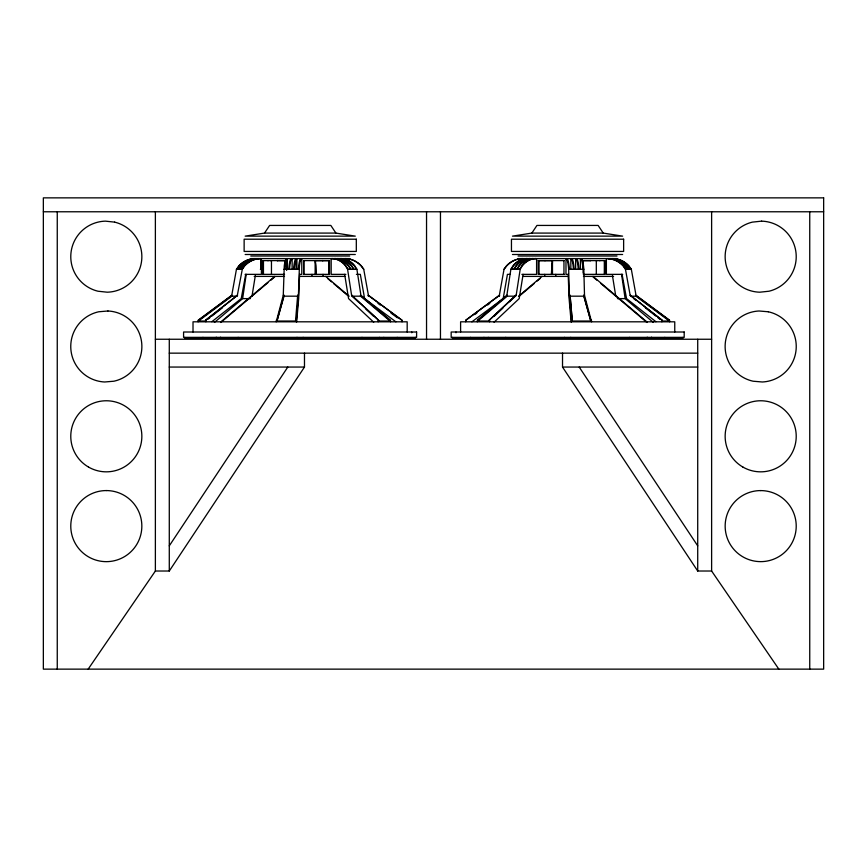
<?xml version="1.0" encoding="UTF-8"?>
<svg xmlns="http://www.w3.org/2000/svg" width="867" height="867" viewBox="0 0 867 867"><rect width="100%" height="100%" fill="white"/><g stroke="black" fill="none" stroke-linecap="round" stroke-linejoin="round"><path stroke-width="1.3" d="M284.701 260.62L284.701 269.366L285.026 265.876A24.915 3.251 90 0 1 287.335 258.572L287.356 269.269M311.968 276.4L311.968 274.362M545.267 260.609L538.244 260.62L538.244 274.362L564.092 274.362M544.736 276.4L544.736 274.362M552.279 274.362L552.279 260.62M563.951 274.362L563.951 260.62M297.674 295.289L297.663 296.178L283.997 296.178L276.974 321.039L295.506 321.039L297.674 295.289L298.432 295.289L299.44 265.876A24.915 3.251 90 0 1 301.738 258.572M276.215 321.809L283.271 295.289L284.268 265.876A24.915 3.251 90 0 1 286.576 258.572M551.39 274.471L551.856 265.876A24.915 3.251 90 0 1 552.528 261.91M283.997 296.178L284.029 295.289L283.271 295.289M296.265 321.809L298.432 295.289M296.644 321.96L298.682 298.616L299.581 274.362L301.792 274.362L301.792 258.572M288.733 269.269L289.069 265.876A24.915 3.251 90 0 1 291.377 258.572M289.491 269.269L289.827 265.876A24.915 3.251 90 0 1 292.136 258.572L292.136 269.269M293.534 269.269L293.88 265.876A24.915 3.251 90 0 1 296.178 258.572L296.178 269.269M294.292 269.269L294.639 265.876A24.915 3.251 90 0 1 296.937 258.572L296.937 269.269M298.335 269.269L298.682 265.876A24.915 3.251 90 0 1 300.979 258.572M509.698 301.705L516.168 295.289L520.189 269.269L522.259 265.876A24.915 19.768 90 0 1 536.24 258.572M214.387 322.448L242.641 298.616L246.217 274.362M477.294 321.809L477.294 320.27L506.859 295.289L510.88 269.269L512.939 265.876A24.915 19.768 90 0 1 526.919 258.572M252.015 296.07L255.321 275.641M523.115 274.362L519.192 298.616L494.049 322.221M507.325 295.289L477.76 320.27L477.76 321.039L507.173 296.178L506.859 295.289M260.989 258.572A24.915 23.019 90 0 0 244.7 265.876L242.305 269.269L237.168 296.178L231.89 296.178L198.435 321.039L198.435 320.27L232.053 295.289L231.89 296.178M198.142 321.809L198.142 320.27L231.76 295.289L236.453 269.269L238.848 265.876A24.915 23.019 90 0 1 253.933 258.615M465.731 321.809L465.731 320.27L499.349 295.289L504.03 269.269L506.436 265.876A24.915 23.019 -90 0 1 522.714 258.572M245.708 274.362L241.232 298.616L211.819 321.722M499.479 296.178L499.349 295.289M276.974 321.039L284.029 295.289M511.346 269.269L513.405 265.876A24.915 19.768 90 0 1 527.385 258.572M513.828 269.269L515.887 265.876A24.915 19.768 90 0 1 529.867 258.572M514.294 269.269L516.353 265.876A24.915 19.768 90 0 1 530.333 258.572M516.775 269.269L518.845 265.876A24.915 19.768 90 0 1 532.815 258.572M517.241 269.269L519.311 265.876A24.915 19.768 90 0 1 533.281 258.572M519.723 269.269L521.793 265.876A24.915 19.768 90 0 1 535.773 258.572M169.282 545.852L287.801 367.055M88.163 669.14L155.377 571.017L169.282 571.017L304.48 367.055L304.48 353.151M264.533 233.082L269.637 225.431L330.826 225.431L335.919 233.082L355.297 236.138L245.166 236.138L264.533 233.082L335.919 233.082M531.85 233.082L536.944 225.431L598.132 225.431L603.237 233.082L622.614 236.138L512.473 236.138L531.85 233.082L603.237 233.082M236.745 269.269L239.14 265.876A24.915 23.019 90 0 1 255.418 258.572M238.306 269.269L240.701 265.876A24.915 23.019 90 0 1 255.787 258.615M238.598 269.269L240.993 265.876A24.915 23.019 90 0 1 257.282 258.572M240.159 269.269L242.554 265.876A24.915 23.019 90 0 1 257.64 258.615M240.452 269.269L242.847 265.876A24.915 23.019 90 0 1 259.135 258.572M242.012 269.269L244.407 265.876A24.915 23.019 90 0 1 259.493 258.615M477.76 321.039L489.14 321.039L489.14 320.27L515.702 295.289M489.14 320.27L516.168 295.289M494.038 316.433L502.849 308.143M220.662 322.08L274.731 276.4M220.792 322.481L267.914 282.675M270.84 280.204L274.731 276.909M518.585 296.221L542.048 276.4M518.975 296.406L534.256 283.498M537.172 281.027L540.098 278.556M198.435 321.039L205.587 321.039L205.587 320.27L237.32 295.289M205.587 320.27L237.612 295.289M207.69 319.381L209.803 317.723M211.906 316.065L222.429 307.774M499.641 295.289L465.731 320.27M474.65 314.623L476.817 313.02M487.601 305L489.757 303.396M471.854 321.841L503.174 298.616L507.433 274.362L510.056 274.362M43.35 211.776L823.65 211.776M245.166 254.497L355.297 254.497M512.473 254.497L622.614 254.497M250.769 256.025L349.694 256.025M518.076 256.025L617.001 256.025M250.769 258.572L349.694 258.572M518.076 258.572L617.001 258.572M267.643 260.62L277.635 260.609M268.369 260.62L262.636 260.62L262.636 274.362L284.528 274.362M270.667 260.62L271.458 260.62L271.458 274.362M315.306 274.362L315.306 260.62L323.044 260.609L303.688 260.62L303.688 274.362L329.525 274.362L329.525 260.62L328.734 260.62L328.734 274.362M538.244 260.62L564.092 260.62M583.242 260.609L590.622 260.609L582.884 260.62M597.103 260.62L596.312 260.62L596.312 274.362M599.4 260.62L605.133 260.62L605.133 274.362L583.339 274.362M236.453 269.269L242.305 269.269M260.349 269.269L260.913 269.269L260.913 258.572M283.932 269.269L299.093 269.269M331.541 258.572A24.915 19.768 -90 0 1 345.521 265.876L347.58 269.269L356.89 269.269L360.921 295.289L390.475 320.27L390.475 321.809M402.039 321.809L402.039 320.27L368.421 295.289L363.739 269.269L361.04 265.876A24.915 23.019 90 0 0 357.291 262.593M504.03 269.269L506.729 265.876A24.915 23.019 -90 0 1 515.898 259.797M510.88 269.269L520.189 269.269M571.125 321.96L569.088 298.616L568.188 274.362L565.978 274.362L565.978 258.572A24.915 3.251 -90 0 1 568.34 265.876L568.676 269.269L583.838 269.269L584.499 295.289L591.565 321.809M606.792 258.572A24.915 23.019 -90 0 1 623.07 265.876L625.465 269.269L631.328 269.269L636.01 295.289L669.627 320.27L669.627 321.809M245.079 274.362L261.4 274.362L261.4 258.572M345.89 274.362L331.183 274.362L331.183 258.572M356.413 274.362L360.336 274.362L364.595 298.616L395.916 321.841M521.88 274.362L536.586 274.362L536.586 258.572M622.69 274.362L606.38 274.362L606.38 258.572M254.194 276.4L284.517 276.4M300.09 276.4L344.958 276.4M522.812 276.4L567.679 276.4M583.437 276.4L613.576 276.4M347.58 269.269L351.601 295.289L378.63 320.27L378.63 321.039L390.009 321.039L390.009 320.27L360.455 295.289L360.596 296.178L390.009 321.039M368.302 296.178L368.421 295.289M568.676 269.269L569.337 295.289L570.096 295.289L572.274 321.039L590.806 321.039L583.74 295.289L584.499 295.289M625.465 269.269L630.157 295.289L662.182 320.27L662.182 321.039L669.335 321.039L669.335 320.27L635.717 295.289L635.879 296.178L669.335 321.039M352.067 295.289L352.197 296.178L360.596 296.178M507.173 296.178L515.572 296.178M570.096 295.289L570.107 296.178L583.784 296.178L590.806 321.039M635.879 296.178L630.602 296.178L630.45 295.289M242.641 298.616L250.325 298.616M617.445 298.616L625.14 298.616L653.382 322.448M276.215 320.27L276.974 320.27M296.265 320.27L295.506 321.039M351.601 295.289L378.63 320.27M402.039 320.27L368.128 295.289M569.337 295.289L571.516 320.27L572.274 320.27M590.806 320.27L591.565 320.27M630.157 295.289L662.182 320.27M155.377 339.246L711.623 339.246M169.282 353.151L697.718 353.151M169.282 367.055L304.48 367.055M562.52 353.151L562.52 367.055L697.718 367.055M562.52 367.055L697.718 571.017L711.623 571.017L778.837 669.14M544.725 260.609L552.474 260.62L552.474 274.362M590.134 260.609L600.127 260.62M329.167 260.609L322.546 260.609L329.525 260.62M378.012 303.396L380.169 305M390.963 313.02L397.433 317.831M633.766 298.66L635.869 300.318M645.341 307.774L655.864 316.065M657.977 317.723L660.08 319.381M655.951 321.722L626.548 298.616L622.072 274.362M593.039 276.4L647.107 322.08M593.039 276.909L596.929 280.204M600.831 283.498L646.977 322.481M325.721 276.4L349.184 296.221M327.672 278.556L331.573 281.851M333.524 283.498L347.765 295.528M373.72 322.221L348.577 298.616L344.654 274.362M352.197 296.178L359.046 302.626M365.907 309.064L373.731 316.433M631.328 269.269L628.922 265.876A24.915 23.019 -90 0 0 613.836 258.615M631.035 269.269L628.629 265.876A24.915 23.019 -90 0 0 612.351 258.572M629.475 269.269L627.069 265.876A24.915 23.019 -90 0 0 611.983 258.615M629.182 269.269L626.776 265.876A24.915 23.019 -90 0 0 610.498 258.572M627.61 269.269L625.215 265.876A24.915 23.019 -90 0 0 610.13 258.615M627.318 269.269L624.923 265.876A24.915 23.019 -90 0 0 608.645 258.572M625.757 269.269L623.362 265.876A24.915 23.019 -90 0 0 608.276 258.615M363.739 269.269L361.333 265.876A24.915 23.019 90 0 0 345.055 258.572M579.199 367.055L697.718 545.852M356.89 269.269L354.831 265.876A24.915 19.768 -90 0 0 340.85 258.572M356.424 269.269L354.365 265.876A24.915 19.768 -90 0 0 340.384 258.572M353.942 269.269L351.883 265.876A24.915 19.768 -90 0 0 339.192 258.626M353.476 269.269L351.417 265.876A24.915 19.768 -90 0 0 337.436 258.572M350.994 269.269L348.935 265.876A24.915 19.768 -90 0 0 334.955 258.572M350.528 269.269L348.469 265.876A24.915 19.768 -90 0 0 334.489 258.572M348.046 269.269L345.987 265.876A24.915 19.768 -90 0 0 332.007 258.572M612.449 275.641L615.754 296.07M621.552 274.362L625.14 298.616M583.838 269.269L583.502 265.876A24.915 3.251 -90 0 0 581.204 258.572M583.079 269.269L582.743 265.876A24.915 3.251 -90 0 0 580.446 258.572M579.037 269.269L578.701 265.876A24.915 3.251 -90 0 0 576.403 258.572M578.278 269.269L577.942 265.876A24.915 3.251 -90 0 0 575.645 258.572L575.645 269.269M574.236 269.269L573.9 265.876A24.915 3.251 -90 0 0 571.591 258.572M573.477 269.269L573.141 265.876A24.915 3.251 -90 0 0 570.833 258.572L570.833 269.269M569.435 269.269L569.088 265.876A24.915 3.251 -90 0 0 566.79 258.572M570.107 296.178L572.274 321.039M583.74 295.289L583.784 296.178M316.39 274.471L315.913 265.876A24.915 3.251 -90 0 0 315.241 261.91M555.801 274.362L555.801 276.4M809.745 211.776L809.745 669.14M711.623 211.776L711.623 571.017M697.718 339.246L697.718 571.017M683.023 337.361L683.023 338.119L452.336 338.119L452.336 337.361M674.754 332.007L674.754 321.809L460.605 321.809L460.605 332.007M664.816 337.361L664.816 338.119M661.889 320.27L661.889 321.809M651.67 337.361L651.67 338.119M651.399 337.361L651.399 338.119M647.443 337.361L647.443 338.119M647.075 337.361L647.075 338.119M629.605 337.361L629.605 338.119M604.321 260.62L604.321 274.362M583.079 260.62L583.079 273.116M580.413 258.572L580.413 269.269M571.516 320.27L571.516 321.809M570.735 337.361L570.735 338.119M564.623 337.361L564.623 338.119M539.046 260.62L539.046 274.362M505.754 337.361L505.754 338.119M489.606 320.27L489.606 321.809M488.284 337.361L488.284 338.119M483.959 337.361L483.959 338.119M470.543 337.361L470.543 338.119M455.988 332.007L455.988 332.765M440.458 211.776L440.458 339.246M426.542 211.776L426.542 339.246M415.434 337.361L415.434 338.119L184.747 338.119L184.747 337.361M411.782 332.007L411.782 332.765M407.176 332.007L407.176 321.809L193.016 321.809L193.016 332.007M397.227 337.361L397.227 338.119M383.821 337.361L383.821 338.119M379.486 337.361L379.486 338.119M378.164 320.27L378.164 321.809M362.016 337.361L362.016 338.119M323.033 274.362L323.033 276.4M315.49 260.62L315.49 274.362M303.818 260.62L303.818 274.362M303.157 337.361L303.157 338.119M297.034 337.361L297.034 338.119M286.63 258.572L286.63 270.417M263.449 260.62L263.449 274.362M238.165 337.361L238.165 338.119M220.695 337.361L220.695 338.119M220.326 337.361L220.326 338.119M216.371 337.361L216.371 338.119M216.1 337.361L216.1 338.119M205.88 320.27L205.88 321.809M202.965 337.361L202.965 338.119M169.282 339.246L169.282 571.017M155.377 211.776L155.377 571.017M57.255 211.776L57.255 669.14M517.046 259.428A24.915 23.019 -90 0 1 521.815 258.615M518.607 259.428A24.915 23.019 -90 0 1 520.969 258.886M518.899 259.428A24.915 23.019 -90 0 1 521.262 258.886M345.966 258.615A24.915 23.019 90 0 1 356.272 261.91M346.811 258.886A24.915 23.019 90 0 1 349.163 259.428M346.518 258.886A24.915 23.019 90 0 1 348.87 259.428M760.749 490.57L760.684 490.581A35.525 35.525 0 0 0 725.159 526.074A35.525 35.525 0 0 0 760.619 561.632L760.684 561.643A35.525 35.525 0 0 0 796.22 526.15A35.525 35.525 0 0 0 760.749 490.592M761.594 221.15L752.372 222.125A35.536 35.536 0 0 0 759.774 292.201L768.996 291.225A35.536 35.536 0 0 0 761.594 221.15M107.952 310.993L98.708 311.773A35.536 35.536 0 0 0 104.679 381.989L113.924 381.209A35.536 35.536 0 0 0 107.952 310.993M823.65 197.86L43.35 197.86L43.35 669.14L823.65 669.14L823.65 197.86M356.315 239.205L244.136 239.205L244.136 251.441L356.315 251.441L356.315 239.205M623.633 239.205L511.454 239.205L511.454 251.441L623.633 251.441L623.633 239.205M284.885 260.62L277.147 260.609L284.885 260.62M416.604 332.007L183.576 332.007L183.576 337.361L416.604 337.361L416.604 332.007M684.193 332.007L451.165 332.007L451.165 337.361L684.193 337.361L684.193 332.007M768.292 311.773L759.048 310.993A35.536 35.536 0 0 0 753.076 381.209L762.321 381.989A35.536 35.536 0 0 0 768.292 311.773M114.628 222.125L105.406 221.15A35.536 35.536 0 0 0 98.004 291.225L107.226 292.201A35.536 35.536 0 0 0 114.628 222.125M106.316 490.581L106.251 490.57A35.525 35.525 0 0 0 70.78 526.15A35.525 35.525 0 0 0 106.316 561.653L106.381 561.653A35.525 35.525 0 0 0 141.841 526.074A35.525 35.525 0 0 0 106.316 490.57M88.542 467.075A35.536 35.536 0 0 0 141.852 436.296A35.536 35.536 0 0 0 88.542 405.528A35.536 35.536 0 0 0 88.542 467.075M742.911 467.075A35.536 35.536 0 0 0 796.22 436.296A35.536 35.536 0 0 0 742.911 405.528A35.536 35.536 0 0 0 742.911 467.075"/></g></svg>
